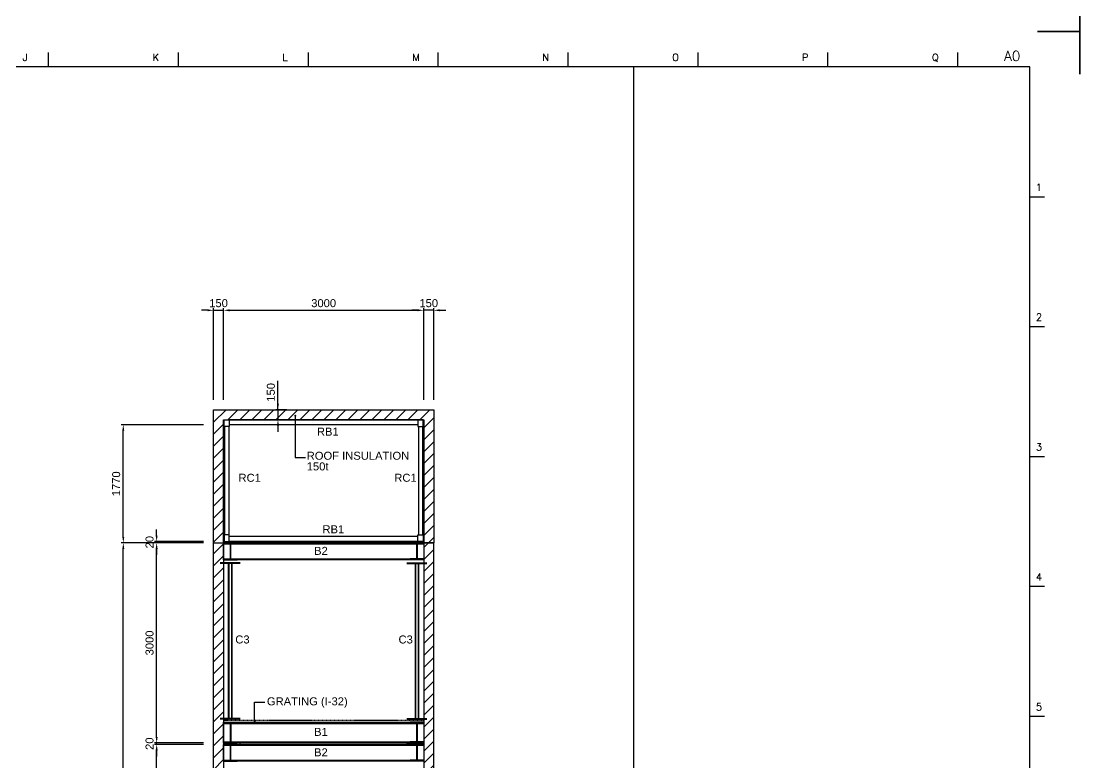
# Model space of a CAD drawing. Header units: millimetres. Extents: x 415966 to 487306, y -108951 to -17325.
# Drawn here: x 471439 to 487306, y -53516 to -42399 of the extents above; entities that cross this region are included whole.
import ezdxf
from ezdxf.enums import TextEntityAlignment as Align

# ---------------------------------------------------------------- set-up
doc = ezdxf.new("R2010")
doc.units = ezdxf.units.MM
doc.header["$LTSCALE"] = 2
doc.linetypes.add('CENTER', pattern=[2, 1.25, -0.25, 0.25, -0.25])
doc.linetypes.add('HIDDEN', pattern=[0.375, 0.25, -0.125])
doc.layers.get('Defpoints').update_dxf_attribs({"color": 250})
for name, color, linetype in [('#20_GR', 3, 'Continuous'), ('C_CEN', 1, 'CENTER'), ('C_COLUMN-01', 2, 'Continuous'), ('C_DIM', 7, 'Continuous'), ('C_GIRDER', 2, 'Continuous'), ('C_TEXT_01', 2, 'Continuous'), ('finish', 1, 'Continuous'), ('TAN-TIT', 30, 'Continuous')]:
    doc.layers.add(name, color=color, linetype=linetype)
doc.layers.add('C_STEEL', color=2, linetype='Continuous', lineweight=30)
doc.styles.add('Arial', font='arial.ttf')
doc.styles.add('COM', font='COMPLEX', dxfattribs={"height": 5})
doc.dimstyles.new('일반도면_0030', dxfattribs={"dimtxt": 120, "dimasz": 90, "dimexe": 30, "dimexo": 150, "dimgap": 45, "dimtad": 1, "dimdec": 0, "dimzin": 0, "dimdsep": 46, "dimtxsty": 'Arial', "dimcen": -150, "dimclrd": 7, "dimclre": 7, "dimclrt": 2, "dimadec": 8, "dimazin": 0, "dimtfac": 1, "dimtdec": 0, "dimtix": 1, "dimtmove": 2, "dimatfit": 3, "dimfxl": 1, "dimtolj": 1, "dimtzin": 0, "dimarcsym": 0})
pattern_1 = [(45, (-63679, 0), (-89.80256, 89.80256), [])]

# ---------------------------------------------------------------- blocks, each defined once
blk = doc.blocks.new('BORDER')
at = {"layer": 'TAN-TIT', "linetype": 'Continuous'}
for p, q in [((23780, 16820), (23356, 16820)), ((23780, 16396), (23780, 16820)), ((23780, 16820), (23780, 16396)), ((23780, 0), (23780, 424)), ((23780, 424), (23780, 0)), ((23356, 0), (23780, 0))]:
    blk.add_line(p, q, dxfattribs=at)
at = {"layer": 'TAN-TIT'}
for p, q in [((13476, 16468), (13476, 16612)), ((14774, 16468), (14774, 16612)), ((16072, 16468), (16072, 16612)), ((17370, 16468), (17370, 16612)), ((18668, 16468), (18668, 16612)), ((19966, 16468), (19966, 16612)), ((21263, 16468), (21263, 16612)), ((22561, 16468), (22561, 16612)), ((23282, 16468), (498, 16468)), ((19324, 4632), (19324, 16468)), ((23282, 352), (23282, 16468)), ((23282, 15170), (23427, 15170)), ((23282, 13872), (23427, 13872)), ((23282, 12574), (23427, 12574)), ((23282, 11277), (23427, 11277)), ((23282, 9979), (23427, 9979))]:
    blk.add_line(p, q, dxfattribs=at)
at = {"layer": 'TAN-TIT', "style": 'COM'}
for s, height, p in [('A0', 100, (23023, 16526)), ('J', 72.1, (13217, 16526)), ('K', 72.1, (14515, 16526)), ('L', 72.1, (15812, 16526)), ('M', 72.1, (17110, 16526)), ('N', 72.1, (18408, 16526)), ('O', 72.1, (19706, 16526)), ('P', 72.1, (21004, 16526)), ('Q', 72.1, (22302, 16526)), ('1', 72.1, (23340, 15228)), ('2', 72.1, (23340, 13930)), ('3', 72.1, (23340, 12632)), ('4', 72.1, (23340, 11334)), ('5', 72.1, (23340, 10036))]:
    blk.add_text(s, height=height, dxfattribs=at).set_placement(p)
blk = doc.blocks.new('A$C37015788')
at = {"layer": 'finish'}
for p, q in [((0, 0), (205, 0)), ((0, 0), (0, -16.3)), ((205, 0), (205, -16.3)), ((0, -16.3), (97.8, -16.3)), ((97.8, -16.3), (97.8, -293.7)), ((107.2, -16.3), (205, -16.3)), ((107.2, -16.3), (107.2, -293.7)), ((0, -293.7), (97.8, -293.7)), ((0, -293.7), (0, -310)), ((0, -310), (205, -310)), ((107.2, -293.7), (205, -293.7)), ((205, -293.7), (205, -310))]:
    blk.add_line(p, q, dxfattribs=at)
blk = doc.blocks.new('A$C5BD05D00')
at = {"layer": 'finish'}
for p, q in [((0, 0), (203, 0)), ((0, 0), (0, -13.5)), ((203, 0), (203, -13.5)), ((0, -13.5), (97.5, -13.5)), ((97.5, -13.5), (97.5, -238.5)), ((105.5, -13.5), (203, -13.5)), ((105.5, -13.5), (105.5, -238.5)), ((0, -238.5), (97.5, -238.5)), ((0, -238.5), (0, -252)), ((0, -252), (203, -252)), ((105.5, -238.5), (203, -238.5)), ((203, -238.5), (203, -252))]:
    blk.add_line(p, q, dxfattribs=at)
blk = doc.blocks.new('*D36')
at = {"layer": 'C_DIM', "color": 7, "lineweight": -2, "transparency": 16777216}
for p, q in [((473469, -53129), (473469, -53039)), ((474172, -53219), (473439, -53219)), ((474172, -53239), (473439, -53239)), ((473469, -53239), (473469, -53219)), ((473469, -53329), (473469, -53419))]:
    blk.add_line(p, q, dxfattribs=at)
at = {"layer": 'C_DIM', "color": 7, "transparency": 16777216}
for points in [[(473454, -53129), (473484, -53129), (473469, -53219)], [(473454, -53329), (473484, -53329), (473469, -53239)]]:
    blk.add_solid(points, dxfattribs=at)
at = {"layer": 'Defpoints', "color": 0, "transparency": 16777216}
for p in [(473469, -53219), (474322, -53219), (474322, -53239)]:
    blk.add_point(p, dxfattribs=at)
at = {"layer": 'C_DIM', "color": 2, "transparency": 16777216, "insert": (473363, -53229), "char_height": 120, "attachment_point": 5, "rotation": 90, "style": 'Arial'}
blk.add_mtext('\\A1;20', dxfattribs=at)
blk = doc.blocks.new('*D37')
at = {"layer": 'C_DIM', "color": 7, "lineweight": -2, "transparency": 16777216}
for p, q in [((474172, -50219), (473439, -50219)), ((473469, -53129), (473469, -50309)), ((474172, -53219), (473439, -53219))]:
    blk.add_line(p, q, dxfattribs=at)
at = {"layer": 'C_DIM', "color": 7, "transparency": 16777216}
for points in [[(473454, -50309), (473484, -50309), (473469, -50219)], [(473454, -53129), (473484, -53129), (473469, -53219)]]:
    blk.add_solid(points, dxfattribs=at)
at = {"layer": 'Defpoints', "color": 0, "transparency": 16777216}
for p in [(473469, -50219), (474322, -50219), (474322, -53219)]:
    blk.add_point(p, dxfattribs=at)
at = {"layer": 'C_DIM', "color": 2, "transparency": 16777216, "insert": (473363, -51719), "char_height": 120, "attachment_point": 5, "rotation": 90, "style": 'Arial'}
blk.add_mtext('\\A1;3000', dxfattribs=at)
blk = doc.blocks.new('*D38')
at = {"layer": 'C_DIM', "color": 7, "lineweight": -2, "transparency": 16777216}
for p, q in [((474172, -50219), (472939, -50219)), ((472969, -59169), (472969, -50309)), ((474172, -59259), (472939, -59259))]:
    blk.add_line(p, q, dxfattribs=at)
at = {"layer": 'C_DIM', "color": 7, "transparency": 16777216}
for points in [[(472954, -50309), (472984, -50309), (472969, -50219)], [(472954, -59169), (472984, -59169), (472969, -59259)]]:
    blk.add_solid(points, dxfattribs=at)
at = {"layer": 'Defpoints', "color": 0, "transparency": 16777216}
for p in [(472969, -50219), (474322, -50219), (474322, -59259)]:
    blk.add_point(p, dxfattribs=at)
at = {"layer": 'C_DIM', "color": 2, "transparency": 16777216, "insert": (472863, -54739), "char_height": 120, "attachment_point": 5, "rotation": 90, "style": 'Arial'}
blk.add_mtext('\\A1;9040', dxfattribs=at)
blk = doc.blocks.new('*D41')
at = {"layer": 'C_DIM', "color": 7, "lineweight": -2, "transparency": 16777216}
for p, q in [((474172, -53239), (473439, -53239)), ((473469, -56149), (473469, -53329)), ((474172, -56239), (473439, -56239))]:
    blk.add_line(p, q, dxfattribs=at)
at = {"layer": 'C_DIM', "color": 7, "transparency": 16777216}
for points in [[(473454, -53329), (473484, -53329), (473469, -53239)], [(473454, -56149), (473484, -56149), (473469, -56239)]]:
    blk.add_solid(points, dxfattribs=at)
at = {"layer": 'Defpoints', "color": 0, "transparency": 16777216}
for p in [(473469, -53239), (474322, -53239), (474322, -56239)]:
    blk.add_point(p, dxfattribs=at)
at = {"layer": 'C_DIM', "color": 2, "transparency": 16777216, "insert": (473363, -54739), "char_height": 120, "attachment_point": 5, "rotation": 90, "style": 'Arial'}
blk.add_mtext('\\A1;3000', dxfattribs=at)
blk = doc.blocks.new('*D519')
at = {"layer": 'C_DIM', "color": 7, "lineweight": -2}
for p, q in [((474472, -48073), (474472, -46703)), ((474562, -46733), (477382, -46733)), ((477472, -48073), (477472, -46703))]:
    blk.add_line(p, q, dxfattribs=at)
at = {"layer": 'C_DIM', "color": 7}
for points in [[(474562, -46718), (474562, -46748), (474472, -46733)], [(477382, -46718), (477382, -46748), (477472, -46733)]]:
    blk.add_solid(points, dxfattribs=at)
at = {"layer": 'Defpoints', "color": 0}
for p in [(477472, -46733), (474472, -48223), (477472, -48223)]:
    blk.add_point(p, dxfattribs=at)
at = {"layer": 'C_DIM', "color": 2, "insert": (475972, -46627), "char_height": 120, "attachment_point": 5, "style": 'Arial'}
blk.add_mtext('\\A1;3000', dxfattribs=at)
blk = doc.blocks.new('*D520')
at = {"layer": 'C_DIM', "color": 7, "lineweight": -2}
for p, q in [((474232, -46733), (474142, -46733)), ((474322, -48073), (474322, -46703)), ((474322, -46733), (474472, -46733)), ((474472, -48073), (474472, -46703)), ((474562, -46733), (474652, -46733))]:
    blk.add_line(p, q, dxfattribs=at)
at = {"layer": 'C_DIM', "color": 7}
for points in [[(474232, -46718), (474232, -46748), (474322, -46733)], [(474562, -46718), (474562, -46748), (474472, -46733)]]:
    blk.add_solid(points, dxfattribs=at)
at = {"layer": 'Defpoints', "color": 0}
for p in [(474472, -46733), (474322, -48223), (474472, -48223)]:
    blk.add_point(p, dxfattribs=at)
at = {"layer": 'C_DIM', "color": 2, "insert": (474397, -46627), "char_height": 120, "attachment_point": 5, "style": 'Arial'}
blk.add_mtext('\\A1;150', dxfattribs=at)
blk = doc.blocks.new('*D521')
at = {"layer": 'C_DIM', "color": 7, "lineweight": -2}
for p, q in [((477382, -46733), (477292, -46733)), ((477472, -48073), (477472, -46703)), ((477622, -46733), (477472, -46733)), ((477622, -48073), (477622, -46703)), ((477712, -46733), (477802, -46733))]:
    blk.add_line(p, q, dxfattribs=at)
at = {"layer": 'C_DIM', "color": 7}
for points in [[(477382, -46718), (477382, -46748), (477472, -46733)], [(477712, -46718), (477712, -46748), (477622, -46733)]]:
    blk.add_solid(points, dxfattribs=at)
at = {"layer": 'Defpoints', "color": 0}
for p in [(477472, -46733), (477472, -48223), (477622, -48223)]:
    blk.add_point(p, dxfattribs=at)
at = {"layer": 'C_DIM', "color": 2, "insert": (477547, -46627), "char_height": 120, "attachment_point": 5, "style": 'Arial'}
blk.add_mtext('\\A1;150', dxfattribs=at)
blk = doc.blocks.new('*D518')
at = {"layer": 'C_DIM', "color": 7, "lineweight": -2}
for p, q in [((475287, -48133), (475287, -48043)), ((475420, -48223), (475257, -48223)), ((475287, -48223), (475287, -48373)), ((475420, -48373), (475257, -48373)), ((475287, -48463), (475287, -48553))]:
    blk.add_line(p, q, dxfattribs=at)
at = {"layer": 'C_DIM', "color": 7}
for points in [[(475272, -48133), (475302, -48133), (475287, -48223)], [(475272, -48463), (475302, -48463), (475287, -48373)]]:
    blk.add_solid(points, dxfattribs=at)
at = {"layer": 'Defpoints', "color": 0}
for p in [(475570, -48223), (475287, -48373), (475570, -48373)]:
    blk.add_point(p, dxfattribs=at)
at = {"layer": 'C_DIM', "color": 2, "insert": (475181, -47963), "char_height": 120, "attachment_point": 5, "rotation": 90, "style": 'Arial'}
blk.add_mtext('\\A1;150', dxfattribs=at)
blk = doc.blocks.new('*D522')
at = {"layer": 'C_DIM', "color": 7, "lineweight": -2}
for p, q in [((474172, -48449), (472939, -48449)), ((472969, -50129), (472969, -48539)), ((474172, -50219), (472939, -50219))]:
    blk.add_line(p, q, dxfattribs=at)
at = {"layer": 'C_DIM', "color": 7}
for points in [[(472954, -48539), (472984, -48539), (472969, -48449)], [(472954, -50129), (472984, -50129), (472969, -50219)]]:
    blk.add_solid(points, dxfattribs=at)
at = {"layer": 'Defpoints', "color": 0}
for p in [(472969, -48449), (474322, -48449), (474322, -50219)]:
    blk.add_point(p, dxfattribs=at)
at = {"layer": 'C_DIM', "color": 2, "insert": (472863, -49334), "char_height": 120, "attachment_point": 5, "rotation": 90, "style": 'Arial'}
blk.add_mtext('\\A1;1770', dxfattribs=at)
blk = doc.blocks.new('*D523')
at = {"layer": 'C_DIM', "color": 7, "lineweight": -2}
for p, q in [((473469, -50109), (473469, -50019)), ((474172, -50199), (473439, -50199)), ((474172, -50219), (473439, -50219)), ((473469, -50219), (473469, -50199)), ((473469, -50309), (473469, -50399))]:
    blk.add_line(p, q, dxfattribs=at)
at = {"layer": 'C_DIM', "color": 7}
for points in [[(473454, -50109), (473484, -50109), (473469, -50199)], [(473454, -50309), (473484, -50309), (473469, -50219)]]:
    blk.add_solid(points, dxfattribs=at)
at = {"layer": 'Defpoints', "color": 0}
for p in [(473469, -50199), (474322, -50199), (474322, -50219)]:
    blk.add_point(p, dxfattribs=at)
at = {"layer": 'C_DIM', "color": 2, "insert": (473363, -50209), "char_height": 120, "attachment_point": 5, "rotation": 90, "style": 'Arial'}
blk.add_mtext('\\A1;20', dxfattribs=at)

msp = doc.modelspace()

# ---------------------------------------------------------------- hatches: boundary and pattern name
at = {"layer": 'finish'}
h = msp.add_hatch(dxfattribs=at)
h.set_pattern_fill('ANSI31', color=256, scale=40, style=0)
h.set_pattern_definition(pattern_1)
h.paths.add_polyline_path([(477621.5, -48223), (474321.5, -48223), (474321.5, -50219.2), (474471.5, -50219.2), (474471.5, -48373), (477471.5, -48373), (477471.5, -50219.2), (477621.5, -50219.2)])
h = msp.add_hatch(dxfattribs=at)
h.set_pattern_fill('ANSI31', color=256, scale=40, style=0)
h.set_pattern_definition(pattern_1)
h.paths.add_polyline_path([(474471.5, -59279.2), (474471.5, -50219.2), (474321.5, -50219.2), (474321.5, -59279.2)])
h = msp.add_hatch(dxfattribs=at)
h.set_pattern_fill('ANSI31', color=256, scale=40, style=0)
h.set_pattern_definition(pattern_1)
h.paths.add_polyline_path([(477471.5, -59279.2), (477471.5, -50219.2), (477621.5, -50219.2), (477621.5, -59279.2)])

# ---------------------------------------------------------------- linework, layer by layer
at = {"layer": '#20_GR', "color": 1}
for p, q in [((475547, -48313.9), (475547, -48937.9)), ((475547, -48937.9), (475699.4, -48937.9)), ((474936.2, -52893.5), (474936.2, -52605.8)), ((474936.2, -52605.8), (475088.7, -52605.8))]:
    msp.add_line(p, q, dxfattribs=at)
at = {"color": 4, "const_width": 15}
for points in [[(475539.5, -48313.9, -1), (475554.5, -48313.9, -1)], [(474928.7, -52893.5, 1), (474943.7, -52893.5, 1)]]:
    msp.add_lwpolyline(points, format="xyb", close=True, dxfattribs=at)
at = {"layer": 'C_CEN'}
for p, q in [((474471.5, -52877.2), (477471.5, -52877.2)), ((474471.5, -52909.2), (477471.5, -52909.2)), ((474547, -52903.2), (474547, -52909.2)), ((477396, -52903.2), (477396, -52909.2))]:
    msp.add_line(p, q, dxfattribs=at)
at = {"layer": 'C_COLUMN-01'}
for points in [[(474597.8, -52859.2), (474547, -52859.2), (474547, -50521.2), (474597.8, -50521.2)], [(477345.2, -52859.2), (477396, -52859.2), (477396, -50521.2), (477345.2, -50521.2)]]:
    msp.add_lwpolyline(points, close=True, dxfattribs=at)
at = {"layer": 'C_DIM'}
msp.add_line((475287.4, -48223), (475287.4, -47788.7), dxfattribs=at)
at = {"layer": 'C_GIRDER'}
for p, q in [((477385.3, -48373), (474557.7, -48373)), ((474487.9, -48474.6), (474487.9, -50097.6)), ((474551.4, -48474.6), (474551.4, -50097.6)), ((477385.3, -48449.2), (474557.7, -48449.2)), ((477391.7, -48474.6), (477391.7, -50097.6)), ((477455.2, -48474.6), (477455.2, -50097.6)), ((477385.3, -50123), (474557.7, -50123)), ((477333.4, -50219.2), (474533.4, -50219.2)), ((477385.3, -50199.2), (474557.7, -50199.2))]:
    msp.add_line(p, q, dxfattribs=at)
at = {"layer": 'C_GIRDER', "linetype": 'HIDDEN'}
for p, q in [((474471.5, -50232.7), (477471.5, -50232.7)), ((474471.5, -50457.7), (477471.5, -50457.7)), ((474551.8, -50521.2), (474551.8, -52859.2)), ((474593.1, -50521.2), (474593.1, -52859.2)), ((477350, -50521.2), (477350, -52859.2)), ((477391.3, -50521.2), (477391.3, -52859.2)), ((474471.5, -52925.5), (477471.5, -52925.5)), ((474471.5, -53202.9), (477471.5, -53202.9)), ((474471.5, -53252.7), (477471.5, -53252.7)), ((474471.5, -53477.7), (477471.5, -53477.7))]:
    msp.add_line(p, q, dxfattribs=at)
at = {"layer": 'C_GIRDER'}
for points in [[(474481.5, -48373), (474557.7, -48373), (474557.7, -48474.6), (474481.5, -48474.6)], [(477461.5, -48373), (477385.3, -48373), (477385.3, -48474.6), (477461.5, -48474.6)], [(474481.5, -50199.2), (474557.7, -50199.2), (474557.7, -50097.6), (474481.5, -50097.6)], [(477461.5, -50199.2), (477385.3, -50199.2), (477385.3, -50097.6), (477461.5, -50097.6)], [(474471.5, -50199.2), (474721.5, -50199.2), (474721.5, -50219.2), (474471.5, -50219.2)], [(474471.5, -50219.2), (477471.5, -50219.2), (477471.5, -50471.2), (474471.5, -50471.2)], [(477471.5, -50199.2), (477221.5, -50199.2), (477221.5, -50219.2), (477471.5, -50219.2)], [(474471.5, -52909.2), (477471.5, -52909.2), (477471.5, -53219.2), (474471.5, -53219.2)], [(474471.5, -53239.2), (474721.5, -53239.2), (474721.5, -53219.2), (474471.5, -53219.2)], [(474471.5, -53239.2), (477471.5, -53239.2), (477471.5, -53491.2), (474471.5, -53491.2)], [(477471.5, -53239.2), (477221.5, -53239.2), (477221.5, -53219.2), (477471.5, -53219.2)]]:
    msp.add_lwpolyline(points, close=True, dxfattribs=at)
at = {"layer": 'C_STEEL', "color": 6, "lineweight": 40}
for p, q in [((474723, -50521.2), (474423, -50521.2)), ((477220, -50521.2), (477520, -50521.2)), ((474723, -52859.2), (474423, -52859.2)), ((477220, -52859.2), (477520, -52859.2))]:
    msp.add_line(p, q, dxfattribs=at)
at = {"layer": 'finish'}
for p, q in [((474321.5, -50219.2), (474321.5, -48223)), ((474321.5, -48223), (477621.5, -48223)), ((477621.5, -48223), (477621.5, -50219.2)), ((474471.5, -50219.2), (474471.5, -48373)), ((474471.5, -48373), (477471.5, -48373)), ((477471.5, -48373), (477471.5, -50219.2)), ((474321.5, -50219.2), (477621.5, -50219.2))]:
    msp.add_line(p, q, dxfattribs=at)
for points in [[(474321.5, -50219.2), (474471.5, -50219.2), (474471.5, -59259.2), (474321.5, -59259.2)], [(477621.5, -50219.2), (477471.5, -50219.2), (477471.5, -59259.2), (477621.5, -59259.2)]]:
    msp.add_lwpolyline(points, close=True, dxfattribs=at)

# ---------------------------------------------------------------- block references
at = {"xscale": 1.5, "yscale": 1.5, "zscale": 1.5}
for p in [(451635.9, -42555.1), (451635.9, -67785.1)]:
    msp.add_blockref('BORDER', p, dxfattribs=at)
at = {"layer": 'finish'}
for name, p in [('A$C5BD05D00', (474471.5, -50219.2)), ('A$C37015788', (474471.5, -52909.2)), ('A$C5BD05D00', (474471.5, -53239.2))]:
    msp.add_blockref(name, p, dxfattribs=at)
at = {"layer": 'finish', "xscale": -1}
for name, p in [('A$C5BD05D00', (477471.5, -50219.2)), ('A$C37015788', (477471.5, -52909.2)), ('A$C5BD05D00', (477471.5, -53239.2))]:
    msp.add_blockref(name, p, dxfattribs=at)

# ---------------------------------------------------------------- texts
at = {"layer": 'C_TEXT_01', "style": 'Arial'}
for s, p in [('RB1', (475871.2, -48611.9)), ('ROOF INSULATION', (475718.3, -48973.1)), ('150t', (475718.3, -49133.1)), ('RC1', (474695.9, -49303.4)), ('RC1', (477031.1, -49303.4)), ('RB1', (475954.5, -50075.5)), ('GRATING (I-32)', (475121.8, -52654.5))]:
    msp.add_text(s, height=120, dxfattribs=at).set_placement(p)
for s, p in [('B2', (475828.7, -50398.8)), ('B1', (475828.7, -53111.7)), ('B2', (475828.7, -53418.8))]:
    msp.add_text(s, height=120, rotation=360, dxfattribs=at).set_placement(p)
for p in [(474755.2, -51667.2), (477201.6, -51667.2)]:
    msp.add_text('C3', height=120, dxfattribs=at).set_placement(p, align=Align.MIDDLE_CENTER)

# ---------------------------------------------------------------- dimensions: what is measured, and where the dimension line sits
at = {"layer": 'C_DIM'}
for base, p1, p2, picture, middle in [((474471.5, -46733.2), (474321.5, -48223), (474471.5, -48223), '*D520', (474396.5, -46627)), ((477471.5, -46733.2), (474471.5, -48223), (477471.5, -48223), '*D519', (475971.5, -46626.9))]:
    dim = msp.add_linear_dim(base=base, p1=p1, p2=p2, dimstyle='일반도면_0030', dxfattribs=at)
    dim.commit()
    dim.dimension.update_dxf_attribs({"geometry": picture, "text_midpoint": middle})
for base, p1, p2, angle, picture, middle in [((477471.5, -46733.2), (477621.5, -48223), (477471.5, -48223), 180, '*D521', (477546.5, -46627)), ((472969, -48449.2), (474321.5, -50219.2), (474321.5, -48449.2), 90, '*D522', (472862.7, -49334.2)), ((473469, -50199.2), (474321.5, -50219.2), (474321.5, -50199.2), 90, '*D523', (473362.7, -50209.2))]:
    dim = msp.add_linear_dim(base=base, p1=p1, p2=p2, angle=angle, dimstyle='일반도면_0030', dxfattribs=at)
    dim.commit()
    dim.dimension.update_dxf_attribs({"geometry": picture, "text_midpoint": middle})
dim = msp.add_linear_dim(base=(475287.4, -48373), p1=(475569.6, -48223), p2=(475569.6, -48373), angle=270, dimstyle='일반도면_0030', dxfattribs=at)
dim.commit()
dim.dimension.update_dxf_attribs({"geometry": '*D518', "text_midpoint": (475181.1, -47963.3), "dimtype": 161})
for p1, p2, distance, picture, middle in [((474321.5, -59259.2), (474321.5, -50219.2), 1352.5, '*D38', (472862.7, -54739.2)), ((474321.5, -53219.2), (474321.5, -50219.2), 852.5, '*D37', (473362.7, -51719.2)), ((474321.5, -53239.2), (474321.5, -53219.2), 852.5, '*D36', (473362.7, -53229.2)), ((474321.5, -56239.2), (474321.5, -53239.2), 852.5, '*D41', (473362.7, -54739.2))]:
    dim = msp.add_aligned_dim(p1=p1, p2=p2, distance=distance, dimstyle='일반도면_0030', dxfattribs=at)
    dim.commit()
    dim.dimension.update_dxf_attribs({"geometry": picture, "text_midpoint": middle})

doc.saveas('drawing.dxf')
